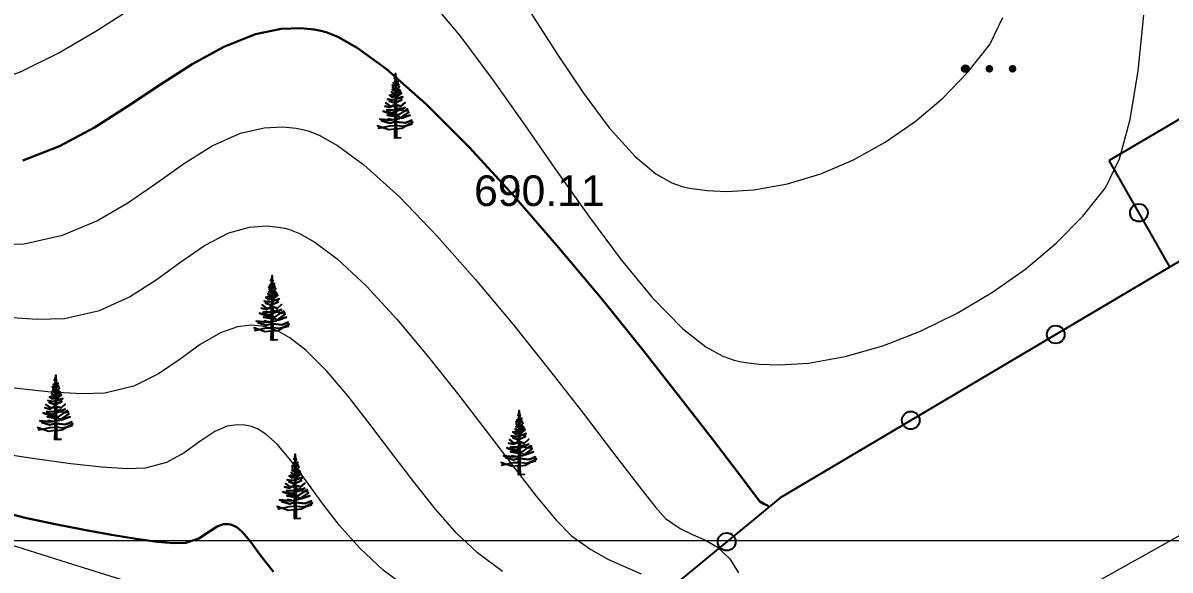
# Model space of a CAD drawing. Header units: feet. Extents: x 3381 to 1374491, y 675186 to 8751562.
# Drawn here: x 675330.81 to 675368.33, y 4375873.09 to 4375890.98 of the extents above; entities that cross this region are included whole.
import ezdxf

# ---------------------------------------------------------------- set-up
doc = ezdxf.new("R2010")
doc.units = ezdxf.units.FT
doc.header["$MEASUREMENT"] = 0
doc.header["$PDMODE"] = 34
doc.header["$PDSIZE"] = 0.01
doc.layers.get('0').update_dxf_attribs({"linetype": 'CONTINUOUS'})
for name, color, linetype in [('0_Point_Height', 2, 'CONTINUOUS'), ('0_Point_Point', 7, 'CONTINUOUS'), ('Aqaclar', 3, 'CONTINUOUS'), ('col bitkisi', 7, 'CONTINUOUS')]:
    doc.layers.add(name, color=color, linetype=linetype)
for name, color, linetype, lineweight in [('ANA HORIZONTAL', 24, 'CONTINUOUS', 30), ('das tikili', 5, 'CONTINUOUS', 0), ('HORIZANTAL', 24, 'CONTINUOUS', 13), ('km setka', 170, 'CONTINUOUS', 15)]:
    doc.layers.add(name, color=color, linetype=linetype, lineweight=lineweight)
doc.styles.get("Standard").update_dxf_attribs({"font": 'arial.ttf', "height": 2.5})

msp = doc.modelspace()

# ---------------------------------------------------------------- hatches: boundary and pattern name
at = {"layer": 'col bitkisi', "ltscale": 1.5}
h = msp.add_hatch(color=256, dxfattribs=at)
edge = h.paths.add_edge_path()
edge.add_arc((675361.641, 4375889.478), 0.125, 0, 360)
h = msp.add_hatch(color=256, dxfattribs=at)
edge = h.paths.add_edge_path()
edge.add_arc((675362.423, 4375889.478), 0.125, 0, 360)
h = msp.add_hatch(color=256, dxfattribs=at)
edge = h.paths.add_edge_path()
edge.add_arc((675363.182, 4375889.478), 0.125, 0, 360)

# ---------------------------------------------------------------- linework, layer by layer
at = {"linetype": 'Continuous'}
for p, q in [((675379.728, 4375889.746, 690.121), (675355.578, 4375875.454, 690.108)), ((675370.649, 4375889.021, 690.117), (675366.346, 4375886.474, 690.115)), ((675368.324, 4375882.997, 681.217), (675366.346, 4375886.474, 77.191)), ((675355.578, 4375875.454, 690.108), (675344.796, 4375866.576, 96.176))]:
    msp.add_line(p, q, dxfattribs=at)
for centre in [(675367.315, 4375884.77, 373.182), (675364.594, 4375880.79, 690.113), (675359.851, 4375877.983, 690.11), (675353.83, 4375874.014, 593.796)]:
    msp.add_circle(centre, 0.291, dxfattribs=at)
msp.add_open_spline([(675269.972, 4376077.97), (675271.793, 4376074.5), (675278.099, 4376062.482), (675287.996, 4376044.5), (675301.991, 4376025.236), (675312.762, 4376005.038), (675323.725, 4375987.152), (675332.853, 4375969.749), (675346.268, 4375951.228), (675362.867, 4375936.939), (675374.402, 4375922.102), (675382.333, 4375911.619), (675393.651, 4375899.701), (675401.9, 4375889.009), (675406.344, 4375883.249)], degree=3, knots=[0, 0, 0, 0, 11.75951, 40.72321, 61.46233, 83.054979, 109.290717, 124.392744, 141.962718, 177.533008, 189.558821, 198.276488, 216.955448, 238.768866, 238.768866, 238.768866, 238.768866], dxfattribs=at)
at = {"layer": '0_Point_Point'}
msp.add_point((675355.578, 4375875.454, 690.108), dxfattribs=at)
at = {"layer": 'ANA HORIZONTAL', "color": 16, "lineweight": 30}
for points, elevation in [([(675330.802, 4375886.477), (675332.007, 4375886.949), (675333.15, 4375887.56), (675334.244, 4375888.25), (675335.304, 4375888.959), (675336.343, 4375889.629), (675337.375, 4375890.199), (675338.412, 4375890.61), (675339.255, 4375890.785), (675339.899, 4375890.806), (675340.337, 4375890.761), (675340.558, 4375890.719), (675340.733, 4375890.672), (675341.112, 4375890.522), (675341.743, 4375890.167), (675342.686, 4375889.478), (675343.996, 4375888.322), (675345.407, 4375886.91), (675346.871, 4375885.321), (675348.343, 4375883.628), (675349.775, 4375881.91), (675351.121, 4375880.242), (675352.334, 4375878.701), (675353.366, 4375877.364), (675354.171, 4375876.305), (675354.702, 4375875.603), (675354.913, 4375875.333), (675355.049, 4375875.249), (675355.168, 4375875.195), (675355.216, 4375875.156)], 690), ([(675339.004, 4375873.03), (675338.593, 4375873.552), (675338.246, 4375874.027), (675337.99, 4375874.33), (675337.8, 4375874.489), (675337.669, 4375874.556), (675337.602, 4375874.576), (675337.519, 4375874.589), (675337.367, 4375874.584), (675337.162, 4375874.515), (675336.908, 4375874.351), (675336.567, 4375874.119), (675336.133, 4375873.974), (675335.75, 4375873.969), (675335.199, 4375874.015), (675334.508, 4375874.107), (675333.703, 4375874.237), (675332.811, 4375874.399), (675331.862, 4375874.586), (675330.881, 4375874.792), (675330.132, 4375874.992)], 687.5)]:
    msp.add_lwpolyline(points, dxfattribs=dict(at, elevation=elevation))
at = {"layer": 'Aqaclar', "color": 3}
for points in [[(675343.186, 4375887.221), (675342.975, 4375887.214), (675342.978, 4375887.508), (675342.77, 4375887.485), (675342.561, 4375887.56), (675342.41, 4375887.614), (675342.561, 4375887.56), (675342.436, 4375887.533), (675342.561, 4375887.56), (675342.815, 4375887.614), (675342.98, 4375887.621), (675342.978, 4375887.508), (675343.024, 4375887.513), (675343.027, 4375887.216), (675343.024, 4375887.513), (675343.2, 4375887.533), (675343.366, 4375887.627), (675343.535, 4375887.671), (675343.366, 4375887.627), (675343.56, 4375887.736), (675343.366, 4375887.627), (675343.225, 4375887.59), (675343.022, 4375887.62), (675343.024, 4375887.513), (675343.022, 4375887.62), (675343.004, 4375887.622), (675342.98, 4375887.621), (675342.981, 4375887.744), (675342.979, 4375887.744), (675342.808, 4375887.703), (675342.549, 4375887.776), (675342.808, 4375887.703), (675342.979, 4375887.744), (675342.981, 4375887.744), (675342.982, 4375887.79), (675342.972, 4375887.793), (675342.758, 4375887.841), (675342.887, 4375887.812), (675342.815, 4375887.801), (675342.486, 4375887.833), (675342.815, 4375887.801), (675342.887, 4375887.812), (675342.982, 4375887.826), (675342.982, 4375887.79), (675342.982, 4375887.826), (675343.02, 4375887.832), (675343.022, 4375887.62), (675343.021, 4375887.744), (675343.023, 4375887.744), (675343.326, 4375887.712), (675343.528, 4375887.801), (675343.326, 4375887.712), (675343.021, 4375887.744), (675343.02, 4375887.832), (675343.13, 4375887.849), (675343.427, 4375888.06), (675343.165, 4375887.874), (675343.187, 4375887.865), (675343.471, 4375887.963), (675343.187, 4375887.865), (675343.08, 4375887.906), (675343.018, 4375887.916), (675343.02, 4375887.832), (675343.018, 4375887.916), (675342.983, 4375887.921), (675342.982, 4375887.826), (675342.983, 4375887.921), (675342.72, 4375887.963), (675342.983, 4375887.921), (675342.984, 4375887.971), (675342.916, 4375887.971), (675342.593, 4375888.092), (675342.916, 4375887.971), (675342.984, 4375887.971), (675342.985, 4375888.073), (675342.897, 4375888.035), (675342.688, 4375888.084), (675342.897, 4375888.035), (675343.016, 4375888.087), (675343.018, 4375887.971), (675342.984, 4375887.971), (675343.018, 4375887.971), (675343.018, 4375887.916), (675343.018, 4375887.971), (675343.099, 4375887.971), (675343.298, 4375888.104), (675343.389, 4375888.165), (675343.298, 4375888.104), (675343.32, 4375888.1), (675343.415, 4375888.116), (675343.32, 4375888.1), (675343.162, 4375888.125), (675343.135, 4375888.137), (675343.016, 4375888.087), (675343.135, 4375888.137), (675343.314, 4375888.214), (675343.135, 4375888.137), (675343.073, 4375888.165), (675343.181, 4375888.189), (675343.073, 4375888.165), (675343.004, 4375888.197), (675343.015, 4375888.192), (675343.016, 4375888.152), (675343.073, 4375888.165), (675343.016, 4375888.152), (675343.016, 4375888.087), (675343.016, 4375888.152), (675342.986, 4375888.146), (675342.985, 4375888.073), (675342.986, 4375888.146), (675342.89, 4375888.125), (675342.713, 4375888.133), (675342.89, 4375888.125), (675342.986, 4375888.146), (675342.987, 4375888.238), (675343.042, 4375888.23), (675343.015, 4375888.234), (675343.015, 4375888.192), (675343.015, 4375888.234), (675342.987, 4375888.238), (675342.815, 4375888.262), (675342.682, 4375888.367), (675342.815, 4375888.262), (675342.879, 4375888.253), (675342.815, 4375888.214), (675342.644, 4375888.254), (675342.815, 4375888.214), (675342.879, 4375888.253), (675342.988, 4375888.321), (675342.987, 4375888.238), (675343.015, 4375888.234), (675343.014, 4375888.297), (675343.175, 4375888.254), (675343.314, 4375888.376), (675343.175, 4375888.254), (675343.014, 4375888.297), (675343.013, 4375888.378), (675343.2, 4375888.465), (675342.972, 4375888.359), (675342.789, 4375888.424), (675342.972, 4375888.359), (675342.989, 4375888.367), (675342.988, 4375888.321), (675342.99, 4375888.479), (675342.972, 4375888.473), (675342.884, 4375888.465), (675342.739, 4375888.489), (675342.884, 4375888.465), (675342.972, 4375888.473), (675342.99, 4375888.479), (675343.011, 4375888.486), (675343.013, 4375888.378), (675343.011, 4375888.486), (675343.231, 4375888.562), (675343.125, 4375888.525), (675343.2, 4375888.521), (675343.048, 4375888.529), (675342.935, 4375888.586), (675342.991, 4375888.558), (675342.99, 4375888.479), (675343.011, 4375888.486), (675343.01, 4375888.58), (675342.884, 4375888.546), (675342.796, 4375888.619), (675342.884, 4375888.546), (675342.992, 4375888.575), (675342.991, 4375888.558), (675342.992, 4375888.575), (675343.092, 4375888.602), (675343.194, 4375888.683), (675343.092, 4375888.602), (675343.01, 4375888.58), (675343.01, 4375888.621), (675343.042, 4375888.619), (675343.168, 4375888.732), (675343.042, 4375888.619), (675343.01, 4375888.621), (675342.992, 4375888.623), (675342.992, 4375888.575), (675342.992, 4375888.623), (675342.852, 4375888.635), (675342.992, 4375888.623), (675342.992, 4375888.638), (675342.865, 4375888.724), (675342.992, 4375888.638), (675342.994, 4375888.75), (675342.998, 4375888.748), (675342.884, 4375888.797), (675342.998, 4375888.748), (675343.105, 4375888.813), (675343.008, 4375888.754), (675343.01, 4375888.621), (675343.009, 4375888.688), (675343.149, 4375888.78), (675343.009, 4375888.688), (675343.007, 4375888.824), (675343.067, 4375888.837), (675343.124, 4375888.902), (675343.067, 4375888.837), (675343.007, 4375888.824), (675342.995, 4375888.822), (675342.994, 4375888.75), (675342.995, 4375888.822), (675342.954, 4375888.813), (675342.903, 4375888.878), (675342.954, 4375888.813), (675342.995, 4375888.822), (675342.996, 4375888.915), (675342.884, 4375888.942), (675343.017, 4375888.91), (675343.105, 4375888.959), (675343.017, 4375888.91), (675343.006, 4375888.913), (675343.007, 4375888.824), (675343.006, 4375888.913), (675343.005, 4375888.957), (675343.086, 4375888.999), (675343.005, 4375888.957), (675343.005, 4375889.03), (675343.036, 4375889.023), (675343.005, 4375889.03), (675342.954, 4375889.04), (675342.997, 4375889.031), (675342.996, 4375888.915), (675342.996, 4375888.959), (675342.954, 4375888.967), (675342.996, 4375888.959), (675342.997, 4375888.989), (675342.922, 4375889.015), (675342.997, 4375888.989), (675342.997, 4375889.031), (675342.998, 4375889.07), (675342.972, 4375889.08), (675343.004, 4375889.068), (675343.036, 4375889.056), (675343.061, 4375889.023), (675343.048, 4375889.04), (675343.08, 4375889.064), (675343.036, 4375889.032), (675343.048, 4375889.04), (675343.036, 4375889.056), (675343.004, 4375889.068), (675343.005, 4375889.03), (675343.004, 4375889.068), (675343.003, 4375889.13), (675343.042, 4375889.161), (675343.008, 4375889.134), (675343.029, 4375889.121), (675343.008, 4375889.134), (675342.999, 4375889.14), (675342.954, 4375889.169), (675342.999, 4375889.14), (675342.999, 4375889.2), (675342.972, 4375889.234), (675342.999, 4375889.2), (675343.001, 4375889.323), (675343.003, 4375889.137), (675343.003, 4375889.13), (675343.003, 4375889.137), (675342.999, 4375889.14), (675342.998, 4375889.126), (675343.003, 4375889.13), (675342.991, 4375889.121), (675342.998, 4375889.126), (675342.998, 4375889.07)], [(675339.143, 4375880.613), (675338.931, 4375880.606), (675338.935, 4375880.9), (675338.727, 4375880.877), (675338.517, 4375880.952), (675338.367, 4375881.006), (675338.517, 4375880.952), (675338.392, 4375880.925), (675338.517, 4375880.952), (675338.771, 4375881.006), (675338.936, 4375881.013), (675338.935, 4375880.9), (675338.98, 4375880.905), (675338.984, 4375880.608), (675338.98, 4375880.905), (675339.156, 4375880.925), (675339.323, 4375881.019), (675339.491, 4375881.063), (675339.323, 4375881.019), (675339.517, 4375881.128), (675339.323, 4375881.019), (675339.182, 4375880.982), (675338.979, 4375881.012), (675338.98, 4375880.905), (675338.979, 4375881.012), (675338.961, 4375881.014), (675338.936, 4375881.013), (675338.938, 4375881.136), (675338.935, 4375881.136), (675338.765, 4375881.095), (675338.506, 4375881.168), (675338.765, 4375881.095), (675338.935, 4375881.136), (675338.938, 4375881.136), (675338.938, 4375881.182), (675338.929, 4375881.184), (675338.714, 4375881.233), (675338.844, 4375881.204), (675338.771, 4375881.192), (675338.443, 4375881.225), (675338.771, 4375881.192), (675338.844, 4375881.204), (675338.939, 4375881.218), (675338.938, 4375881.182), (675338.939, 4375881.218), (675338.976, 4375881.224), (675338.979, 4375881.012), (675338.977, 4375881.136), (675338.98, 4375881.136), (675339.283, 4375881.103), (675339.485, 4375881.192), (675339.283, 4375881.103), (675338.977, 4375881.136), (675338.976, 4375881.224), (675339.087, 4375881.241), (675339.384, 4375881.452), (675339.122, 4375881.266), (675339.144, 4375881.257), (675339.428, 4375881.354), (675339.144, 4375881.257), (675339.036, 4375881.298), (675338.975, 4375881.307), (675338.976, 4375881.224), (675338.975, 4375881.307), (675338.94, 4375881.313), (675338.939, 4375881.218), (675338.94, 4375881.313), (675338.676, 4375881.354), (675338.94, 4375881.313), (675338.941, 4375881.362), (675338.872, 4375881.362), (675338.55, 4375881.484), (675338.872, 4375881.362), (675338.941, 4375881.362), (675338.942, 4375881.465), (675338.853, 4375881.427), (675338.645, 4375881.476), (675338.853, 4375881.427), (675338.973, 4375881.478), (675338.974, 4375881.362), (675338.941, 4375881.362), (675338.974, 4375881.362), (675338.975, 4375881.307), (675338.974, 4375881.362), (675339.055, 4375881.362), (675339.254, 4375881.495), (675339.346, 4375881.557), (675339.254, 4375881.495), (675339.276, 4375881.492), (675339.371, 4375881.508), (675339.276, 4375881.492), (675339.119, 4375881.516), (675339.091, 4375881.529), (675338.973, 4375881.478), (675339.091, 4375881.529), (675339.27, 4375881.605), (675339.091, 4375881.529), (675339.03, 4375881.557), (675339.138, 4375881.581), (675339.03, 4375881.557), (675338.961, 4375881.589), (675338.972, 4375881.584), (675338.972, 4375881.544), (675339.03, 4375881.557), (675338.972, 4375881.544), (675338.973, 4375881.478), (675338.972, 4375881.544), (675338.943, 4375881.538), (675338.942, 4375881.465), (675338.943, 4375881.538), (675338.847, 4375881.516), (675338.67, 4375881.524), (675338.847, 4375881.516), (675338.943, 4375881.538), (675338.944, 4375881.629), (675338.999, 4375881.622), (675338.971, 4375881.626), (675338.972, 4375881.584), (675338.971, 4375881.626), (675338.944, 4375881.629), (675338.771, 4375881.654), (675338.638, 4375881.759), (675338.771, 4375881.654), (675338.835, 4375881.645), (675338.771, 4375881.605), (675338.601, 4375881.646), (675338.771, 4375881.605), (675338.835, 4375881.645), (675338.945, 4375881.713), (675338.944, 4375881.629), (675338.971, 4375881.626), (675338.97, 4375881.689), (675339.131, 4375881.646), (675339.27, 4375881.767), (675339.131, 4375881.646), (675338.97, 4375881.689), (675338.969, 4375881.77), (675339.156, 4375881.856), (675338.929, 4375881.751), (675338.746, 4375881.816), (675338.929, 4375881.751), (675338.946, 4375881.759), (675338.945, 4375881.713), (675338.947, 4375881.871), (675338.929, 4375881.865), (675338.841, 4375881.856), (675338.695, 4375881.881), (675338.841, 4375881.856), (675338.929, 4375881.865), (675338.947, 4375881.871), (675338.968, 4375881.878), (675338.969, 4375881.77), (675338.968, 4375881.878), (675339.188, 4375881.954), (675339.082, 4375881.917), (675339.156, 4375881.913), (675339.005, 4375881.921), (675338.891, 4375881.978), (675338.948, 4375881.95), (675338.947, 4375881.871), (675338.968, 4375881.878), (675338.967, 4375881.972), (675338.841, 4375881.937), (675338.752, 4375882.01), (675338.841, 4375881.937), (675338.948, 4375881.967), (675338.948, 4375881.95), (675338.948, 4375881.967), (675339.049, 4375881.994), (675339.15, 4375882.075), (675339.049, 4375881.994), (675338.967, 4375881.972), (675338.966, 4375882.013), (675338.999, 4375882.01), (675339.125, 4375882.124), (675338.999, 4375882.01), (675338.966, 4375882.013), (675338.949, 4375882.015), (675338.948, 4375881.967), (675338.949, 4375882.015), (675338.809, 4375882.027), (675338.949, 4375882.015), (675338.949, 4375882.03), (675338.822, 4375882.116), (675338.949, 4375882.03), (675338.95, 4375882.142), (675338.954, 4375882.14), (675338.841, 4375882.188), (675338.954, 4375882.14), (675339.062, 4375882.205), (675338.965, 4375882.146), (675338.966, 4375882.013), (675338.965, 4375882.08), (675339.106, 4375882.172), (675338.965, 4375882.08), (675338.964, 4375882.216), (675339.024, 4375882.229), (675339.081, 4375882.294), (675339.024, 4375882.229), (675338.964, 4375882.216), (675338.951, 4375882.213), (675338.95, 4375882.142), (675338.951, 4375882.213), (675338.91, 4375882.205), (675338.86, 4375882.269), (675338.91, 4375882.205), (675338.951, 4375882.213), (675338.952, 4375882.307), (675338.841, 4375882.334), (675338.973, 4375882.302), (675339.062, 4375882.35), (675338.973, 4375882.302), (675338.963, 4375882.304), (675338.964, 4375882.216), (675338.963, 4375882.304), (675338.962, 4375882.349), (675339.043, 4375882.391), (675338.962, 4375882.349), (675338.961, 4375882.421), (675338.992, 4375882.415), (675338.961, 4375882.421), (675338.91, 4375882.431), (675338.954, 4375882.423), (675338.952, 4375882.307), (675338.953, 4375882.351), (675338.91, 4375882.359), (675338.953, 4375882.351), (675338.953, 4375882.381), (675338.879, 4375882.407), (675338.953, 4375882.381), (675338.954, 4375882.423), (675338.954, 4375882.462), (675338.929, 4375882.472), (675338.961, 4375882.46), (675338.992, 4375882.448), (675339.017, 4375882.415), (675339.004, 4375882.432), (675339.036, 4375882.456), (675338.992, 4375882.423), (675339.004, 4375882.432), (675338.992, 4375882.448), (675338.961, 4375882.46), (675338.961, 4375882.421), (675338.961, 4375882.46), (675338.96, 4375882.522), (675338.999, 4375882.553), (675338.965, 4375882.526), (675338.986, 4375882.512), (675338.965, 4375882.526), (675338.955, 4375882.532), (675338.91, 4375882.561), (675338.955, 4375882.532), (675338.956, 4375882.592), (675338.929, 4375882.626), (675338.956, 4375882.592), (675338.957, 4375882.715), (675338.96, 4375882.529), (675338.96, 4375882.522), (675338.96, 4375882.529), (675338.955, 4375882.532), (675338.955, 4375882.518), (675338.96, 4375882.522), (675338.948, 4375882.512), (675338.955, 4375882.518), (675338.954, 4375882.462)], [(675332.066, 4375877.359), (675331.854, 4375877.352), (675331.858, 4375877.646), (675331.65, 4375877.623), (675331.441, 4375877.698), (675331.29, 4375877.752), (675331.441, 4375877.698), (675331.315, 4375877.671), (675331.441, 4375877.698), (675331.694, 4375877.752), (675331.86, 4375877.759), (675331.858, 4375877.646), (675331.903, 4375877.651), (675331.907, 4375877.354), (675331.903, 4375877.651), (675332.08, 4375877.671), (675332.246, 4375877.765), (675332.415, 4375877.809), (675332.246, 4375877.765), (675332.44, 4375877.874), (675332.246, 4375877.765), (675332.105, 4375877.728), (675331.902, 4375877.758), (675331.903, 4375877.651), (675331.902, 4375877.758), (675331.884, 4375877.76), (675331.86, 4375877.759), (675331.861, 4375877.882), (675331.859, 4375877.882), (675331.688, 4375877.841), (675331.429, 4375877.914), (675331.688, 4375877.841), (675331.859, 4375877.882), (675331.861, 4375877.882), (675331.862, 4375877.928), (675331.852, 4375877.93), (675331.638, 4375877.979), (675331.767, 4375877.95), (675331.694, 4375877.939), (675331.366, 4375877.971), (675331.694, 4375877.939), (675331.767, 4375877.95), (675331.862, 4375877.964), (675331.862, 4375877.928), (675331.862, 4375877.964), (675331.899, 4375877.97), (675331.902, 4375877.758), (675331.901, 4375877.882), (675331.903, 4375877.882), (675332.206, 4375877.849), (675332.408, 4375877.939), (675332.206, 4375877.849), (675331.901, 4375877.882), (675331.899, 4375877.97), (675332.01, 4375877.987), (675332.307, 4375878.198), (675332.045, 4375878.012), (675332.067, 4375878.003), (675332.351, 4375878.101), (675332.067, 4375878.003), (675331.96, 4375878.044), (675331.898, 4375878.053), (675331.899, 4375877.97), (675331.898, 4375878.053), (675331.863, 4375878.059), (675331.862, 4375877.964), (675331.863, 4375878.059), (675331.6, 4375878.101), (675331.863, 4375878.059), (675331.864, 4375878.109), (675331.796, 4375878.109), (675331.473, 4375878.23), (675331.796, 4375878.109), (675331.864, 4375878.109), (675331.865, 4375878.211), (675331.777, 4375878.173), (675331.568, 4375878.222), (675331.777, 4375878.173), (675331.896, 4375878.225), (675331.898, 4375878.109), (675331.864, 4375878.109), (675331.898, 4375878.109), (675331.898, 4375878.053), (675331.898, 4375878.109), (675331.979, 4375878.109), (675332.178, 4375878.242), (675332.269, 4375878.303), (675332.178, 4375878.242), (675332.2, 4375878.238), (675332.295, 4375878.254), (675332.2, 4375878.238), (675332.042, 4375878.262), (675332.015, 4375878.275), (675331.896, 4375878.225), (675332.015, 4375878.275), (675332.193, 4375878.352), (675332.015, 4375878.275), (675331.953, 4375878.303), (675332.061, 4375878.327), (675331.953, 4375878.303), (675331.884, 4375878.335), (675331.895, 4375878.33), (675331.895, 4375878.29), (675331.953, 4375878.303), (675331.895, 4375878.29), (675331.896, 4375878.225), (675331.895, 4375878.29), (675331.866, 4375878.284), (675331.865, 4375878.211), (675331.866, 4375878.284), (675331.77, 4375878.262), (675331.593, 4375878.271), (675331.77, 4375878.262), (675331.866, 4375878.284), (675331.867, 4375878.376), (675331.922, 4375878.368), (675331.895, 4375878.372), (675331.895, 4375878.33), (675331.895, 4375878.372), (675331.867, 4375878.376), (675331.694, 4375878.4), (675331.562, 4375878.505), (675331.694, 4375878.4), (675331.758, 4375878.391), (675331.694, 4375878.352), (675331.524, 4375878.392), (675331.694, 4375878.352), (675331.758, 4375878.391), (675331.868, 4375878.459), (675331.867, 4375878.376), (675331.894, 4375878.372), (675331.894, 4375878.435), (675332.055, 4375878.392), (675332.193, 4375878.514), (675332.055, 4375878.392), (675331.894, 4375878.435), (675331.893, 4375878.516), (675332.08, 4375878.603), (675331.852, 4375878.497), (675331.669, 4375878.562), (675331.852, 4375878.497), (675331.869, 4375878.505), (675331.868, 4375878.459), (675331.87, 4375878.617), (675331.852, 4375878.611), (675331.764, 4375878.603), (675331.619, 4375878.627), (675331.764, 4375878.603), (675331.852, 4375878.611), (675331.87, 4375878.617), (675331.891, 4375878.624), (675331.893, 4375878.516), (675331.891, 4375878.624), (675332.111, 4375878.7), (675332.005, 4375878.663), (675332.08, 4375878.659), (675331.928, 4375878.667), (675331.814, 4375878.724), (675331.871, 4375878.696), (675331.87, 4375878.617), (675331.891, 4375878.624), (675331.89, 4375878.718), (675331.764, 4375878.684), (675331.676, 4375878.756), (675331.764, 4375878.684), (675331.871, 4375878.713), (675331.871, 4375878.696), (675331.871, 4375878.713), (675331.972, 4375878.74), (675332.073, 4375878.821), (675331.972, 4375878.74), (675331.89, 4375878.718), (675331.89, 4375878.759), (675331.922, 4375878.756), (675332.048, 4375878.87), (675331.922, 4375878.756), (675331.89, 4375878.759), (675331.872, 4375878.761), (675331.871, 4375878.713), (675331.872, 4375878.761), (675331.732, 4375878.773), (675331.872, 4375878.761), (675331.872, 4375878.776), (675331.745, 4375878.862), (675331.872, 4375878.776), (675331.874, 4375878.888), (675331.878, 4375878.886), (675331.764, 4375878.935), (675331.878, 4375878.886), (675331.985, 4375878.951), (675331.888, 4375878.892), (675331.89, 4375878.759), (675331.889, 4375878.826), (675332.029, 4375878.918), (675331.889, 4375878.826), (675331.887, 4375878.962), (675331.947, 4375878.975), (675332.004, 4375879.04), (675331.947, 4375878.975), (675331.887, 4375878.962), (675331.875, 4375878.96), (675331.874, 4375878.888), (675331.875, 4375878.96), (675331.833, 4375878.951), (675331.783, 4375879.016), (675331.833, 4375878.951), (675331.875, 4375878.96), (675331.876, 4375879.053), (675331.764, 4375879.08), (675331.897, 4375879.048), (675331.985, 4375879.097), (675331.897, 4375879.048), (675331.886, 4375879.051), (675331.887, 4375878.962), (675331.886, 4375879.051), (675331.885, 4375879.095), (675331.966, 4375879.137), (675331.885, 4375879.095), (675331.884, 4375879.167), (675331.916, 4375879.161), (675331.884, 4375879.167), (675331.833, 4375879.178), (675331.877, 4375879.169), (675331.876, 4375879.053), (675331.876, 4375879.097), (675331.833, 4375879.105), (675331.876, 4375879.097), (675331.877, 4375879.127), (675331.802, 4375879.153), (675331.877, 4375879.127), (675331.877, 4375879.169), (675331.878, 4375879.208), (675331.852, 4375879.218), (675331.884, 4375879.206), (675331.916, 4375879.194), (675331.941, 4375879.161), (675331.928, 4375879.178), (675331.96, 4375879.202), (675331.916, 4375879.169), (675331.928, 4375879.178), (675331.916, 4375879.194), (675331.884, 4375879.206), (675331.884, 4375879.167), (675331.884, 4375879.206), (675331.883, 4375879.268), (675331.922, 4375879.299), (675331.888, 4375879.272), (675331.909, 4375879.259), (675331.888, 4375879.272), (675331.879, 4375879.278), (675331.833, 4375879.307), (675331.879, 4375879.278), (675331.879, 4375879.338), (675331.852, 4375879.372), (675331.879, 4375879.338), (675331.881, 4375879.461), (675331.883, 4375879.275), (675331.883, 4375879.268), (675331.883, 4375879.275), (675331.879, 4375879.278), (675331.878, 4375879.264), (675331.883, 4375879.268), (675331.871, 4375879.259), (675331.878, 4375879.264), (675331.878, 4375879.208)], [(675347.23, 4375876.208), (675347.018, 4375876.2), (675347.022, 4375876.495), (675346.814, 4375876.471), (675346.604, 4375876.547), (675346.454, 4375876.601), (675346.604, 4375876.547), (675346.479, 4375876.52), (675346.604, 4375876.547), (675346.858, 4375876.601), (675347.023, 4375876.608), (675347.022, 4375876.495), (675347.067, 4375876.5), (675347.071, 4375876.202), (675347.067, 4375876.5), (675347.243, 4375876.52), (675347.41, 4375876.613), (675347.578, 4375876.657), (675347.41, 4375876.613), (675347.603, 4375876.722), (675347.41, 4375876.613), (675347.269, 4375876.576), (675347.066, 4375876.606), (675347.067, 4375876.5), (675347.066, 4375876.606), (675347.047, 4375876.609), (675347.023, 4375876.608), (675347.025, 4375876.73), (675347.022, 4375876.73), (675346.852, 4375876.69), (675346.593, 4375876.763), (675346.852, 4375876.69), (675347.022, 4375876.73), (675347.025, 4375876.73), (675347.025, 4375876.777), (675347.016, 4375876.779), (675346.801, 4375876.827), (675346.931, 4375876.798), (675346.858, 4375876.787), (675346.53, 4375876.819), (675346.858, 4375876.787), (675346.931, 4375876.798), (675347.026, 4375876.813), (675347.025, 4375876.777), (675347.026, 4375876.813), (675347.063, 4375876.819), (675347.066, 4375876.606), (675347.064, 4375876.731), (675347.066, 4375876.73), (675347.37, 4375876.698), (675347.572, 4375876.787), (675347.37, 4375876.698), (675347.064, 4375876.731), (675347.063, 4375876.819), (675347.174, 4375876.836), (675347.471, 4375877.046), (675347.208, 4375876.86), (675347.231, 4375876.852), (675347.515, 4375876.949), (675347.231, 4375876.852), (675347.123, 4375876.892), (675347.062, 4375876.902), (675347.063, 4375876.819), (675347.062, 4375876.902), (675347.027, 4375876.907), (675347.026, 4375876.813), (675347.027, 4375876.907), (675346.763, 4375876.949), (675347.027, 4375876.907), (675347.027, 4375876.957), (675346.959, 4375876.957), (675346.637, 4375877.079), (675346.959, 4375876.957), (675347.027, 4375876.957), (675347.029, 4375877.06), (675346.94, 4375877.022), (675346.732, 4375877.07), (675346.94, 4375877.022), (675347.06, 4375877.073), (675347.061, 4375876.957), (675347.027, 4375876.957), (675347.061, 4375876.957), (675347.062, 4375876.902), (675347.061, 4375876.957), (675347.142, 4375876.957), (675347.341, 4375877.09), (675347.433, 4375877.151), (675347.341, 4375877.09), (675347.363, 4375877.087), (675347.458, 4375877.103), (675347.363, 4375877.087), (675347.205, 4375877.111), (675347.178, 4375877.124), (675347.06, 4375877.073), (675347.178, 4375877.124), (675347.357, 4375877.2), (675347.178, 4375877.124), (675347.117, 4375877.152), (675347.224, 4375877.176), (675347.117, 4375877.152), (675347.047, 4375877.184), (675347.058, 4375877.179), (675347.059, 4375877.139), (675347.117, 4375877.152), (675347.059, 4375877.139), (675347.06, 4375877.073), (675347.059, 4375877.139), (675347.03, 4375877.132), (675347.029, 4375877.06), (675347.03, 4375877.132), (675346.934, 4375877.111), (675346.757, 4375877.119), (675346.934, 4375877.111), (675347.03, 4375877.132), (675347.031, 4375877.224), (675347.085, 4375877.216), (675347.058, 4375877.22), (675347.058, 4375877.179), (675347.058, 4375877.22), (675347.031, 4375877.224), (675346.858, 4375877.249), (675346.725, 4375877.354), (675346.858, 4375877.249), (675346.922, 4375877.239), (675346.858, 4375877.2), (675346.687, 4375877.24), (675346.858, 4375877.2), (675346.922, 4375877.239), (675347.032, 4375877.308), (675347.031, 4375877.224), (675347.058, 4375877.22), (675347.057, 4375877.284), (675347.218, 4375877.24), (675347.357, 4375877.362), (675347.218, 4375877.24), (675347.057, 4375877.284), (675347.056, 4375877.364), (675347.243, 4375877.451), (675347.016, 4375877.346), (675346.833, 4375877.411), (675347.016, 4375877.346), (675347.032, 4375877.353), (675347.032, 4375877.308), (675347.034, 4375877.465), (675347.016, 4375877.459), (675346.927, 4375877.451), (675346.782, 4375877.475), (675346.927, 4375877.451), (675347.016, 4375877.459), (675347.034, 4375877.465), (675347.055, 4375877.472), (675347.056, 4375877.364), (675347.055, 4375877.472), (675347.275, 4375877.548), (675347.169, 4375877.512), (675347.243, 4375877.508), (675347.092, 4375877.516), (675346.978, 4375877.573), (675347.035, 4375877.544), (675347.034, 4375877.465), (675347.055, 4375877.472), (675347.054, 4375877.566), (675346.927, 4375877.532), (675346.839, 4375877.605), (675346.927, 4375877.532), (675347.035, 4375877.561), (675347.035, 4375877.544), (675347.035, 4375877.561), (675347.136, 4375877.589), (675347.237, 4375877.67), (675347.136, 4375877.589), (675347.054, 4375877.566), (675347.053, 4375877.608), (675347.085, 4375877.605), (675347.212, 4375877.718), (675347.085, 4375877.605), (675347.053, 4375877.608), (675347.036, 4375877.609), (675347.035, 4375877.561), (675347.036, 4375877.609), (675346.896, 4375877.621), (675347.036, 4375877.609), (675347.036, 4375877.625), (675346.909, 4375877.71), (675347.036, 4375877.625), (675347.037, 4375877.736), (675347.041, 4375877.734), (675346.927, 4375877.783), (675347.041, 4375877.734), (675347.149, 4375877.799), (675347.051, 4375877.741), (675347.053, 4375877.608), (675347.052, 4375877.674), (675347.193, 4375877.767), (675347.052, 4375877.674), (675347.051, 4375877.811), (675347.111, 4375877.824), (675347.167, 4375877.888), (675347.111, 4375877.824), (675347.051, 4375877.811), (675347.038, 4375877.808), (675347.037, 4375877.736), (675347.038, 4375877.808), (675346.997, 4375877.799), (675346.946, 4375877.864), (675346.997, 4375877.799), (675347.038, 4375877.808), (675347.039, 4375877.902), (675346.927, 4375877.929), (675347.06, 4375877.896), (675347.149, 4375877.945), (675347.06, 4375877.896), (675347.049, 4375877.899), (675347.051, 4375877.811), (675347.049, 4375877.899), (675347.049, 4375877.943), (675347.13, 4375877.985), (675347.049, 4375877.943), (675347.048, 4375878.016), (675347.079, 4375878.01), (675347.048, 4375878.016), (675346.997, 4375878.026), (675347.041, 4375878.017), (675347.039, 4375877.902), (675347.04, 4375877.945), (675346.997, 4375877.953), (675347.04, 4375877.945), (675347.04, 4375877.975), (675346.965, 4375878.002), (675347.04, 4375877.975), (675347.041, 4375878.017), (675347.041, 4375878.057), (675347.016, 4375878.066), (675347.047, 4375878.054), (675347.079, 4375878.042), (675347.104, 4375878.01), (675347.091, 4375878.027), (675347.123, 4375878.05), (675347.079, 4375878.018), (675347.091, 4375878.027), (675347.079, 4375878.042), (675347.047, 4375878.054), (675347.048, 4375878.016), (675347.048, 4375878.054), (675347.047, 4375878.116), (675347.085, 4375878.147), (675347.052, 4375878.12), (675347.073, 4375878.107), (675347.052, 4375878.12), (675347.042, 4375878.127), (675346.997, 4375878.156), (675347.042, 4375878.127), (675347.043, 4375878.186), (675347.016, 4375878.22), (675347.043, 4375878.186), (675347.044, 4375878.309), (675347.047, 4375878.124), (675347.047, 4375878.116), (675347.047, 4375878.124), (675347.042, 4375878.127), (675347.042, 4375878.113), (675347.047, 4375878.116), (675347.035, 4375878.107), (675347.042, 4375878.113), (675347.041, 4375878.057)], [(675339.904, 4375874.774), (675339.692, 4375874.767), (675339.695, 4375875.061), (675339.488, 4375875.038), (675339.278, 4375875.113), (675339.128, 4375875.167), (675339.278, 4375875.113), (675339.153, 4375875.086), (675339.278, 4375875.113), (675339.532, 4375875.167), (675339.697, 4375875.174), (675339.695, 4375875.061), (675339.741, 4375875.066), (675339.744, 4375874.769), (675339.741, 4375875.066), (675339.917, 4375875.086), (675340.084, 4375875.18), (675340.252, 4375875.224), (675340.084, 4375875.18), (675340.277, 4375875.289), (675340.084, 4375875.18), (675339.942, 4375875.143), (675339.739, 4375875.173), (675339.741, 4375875.066), (675339.739, 4375875.173), (675339.721, 4375875.175), (675339.697, 4375875.174), (675339.698, 4375875.297), (675339.696, 4375875.297), (675339.525, 4375875.256), (675339.267, 4375875.329), (675339.525, 4375875.256), (675339.696, 4375875.297), (675339.698, 4375875.297), (675339.699, 4375875.343), (675339.69, 4375875.345), (675339.475, 4375875.394), (675339.605, 4375875.365), (675339.532, 4375875.353), (675339.203, 4375875.386), (675339.532, 4375875.353), (675339.605, 4375875.365), (675339.699, 4375875.379), (675339.699, 4375875.343), (675339.699, 4375875.379), (675339.737, 4375875.385), (675339.739, 4375875.173), (675339.738, 4375875.297), (675339.74, 4375875.297), (675340.043, 4375875.264), (675340.246, 4375875.353), (675340.043, 4375875.264), (675339.738, 4375875.297), (675339.737, 4375875.385), (675339.848, 4375875.402), (675340.145, 4375875.612), (675339.882, 4375875.427), (675339.904, 4375875.418), (675340.189, 4375875.515), (675339.904, 4375875.418), (675339.797, 4375875.459), (675339.736, 4375875.468), (675339.737, 4375875.385), (675339.736, 4375875.468), (675339.701, 4375875.474), (675339.699, 4375875.379), (675339.701, 4375875.474), (675339.437, 4375875.515), (675339.701, 4375875.474), (675339.701, 4375875.523), (675339.633, 4375875.523), (675339.311, 4375875.645), (675339.633, 4375875.523), (675339.701, 4375875.523), (675339.703, 4375875.626), (675339.614, 4375875.588), (675339.405, 4375875.637), (675339.614, 4375875.588), (675339.734, 4375875.639), (675339.735, 4375875.523), (675339.701, 4375875.523), (675339.735, 4375875.523), (675339.736, 4375875.468), (675339.735, 4375875.523), (675339.816, 4375875.523), (675340.015, 4375875.656), (675340.107, 4375875.718), (675340.015, 4375875.656), (675340.037, 4375875.653), (675340.132, 4375875.669), (675340.037, 4375875.653), (675339.879, 4375875.677), (675339.852, 4375875.69), (675339.734, 4375875.639), (675339.852, 4375875.69), (675340.031, 4375875.766), (675339.852, 4375875.69), (675339.791, 4375875.718), (675339.898, 4375875.742), (675339.791, 4375875.718), (675339.721, 4375875.75), (675339.732, 4375875.745), (675339.733, 4375875.705), (675339.791, 4375875.718), (675339.733, 4375875.705), (675339.734, 4375875.639), (675339.733, 4375875.705), (675339.703, 4375875.699), (675339.703, 4375875.626), (675339.703, 4375875.699), (675339.608, 4375875.677), (675339.431, 4375875.685), (675339.608, 4375875.677), (675339.703, 4375875.699), (675339.705, 4375875.79), (675339.759, 4375875.783), (675339.732, 4375875.786), (675339.732, 4375875.745), (675339.732, 4375875.786), (675339.705, 4375875.79), (675339.532, 4375875.815), (675339.399, 4375875.92), (675339.532, 4375875.815), (675339.596, 4375875.806), (675339.532, 4375875.766), (675339.361, 4375875.807), (675339.532, 4375875.766), (675339.596, 4375875.806), (675339.706, 4375875.874), (675339.705, 4375875.79), (675339.732, 4375875.786), (675339.731, 4375875.85), (675339.892, 4375875.807), (675340.031, 4375875.928), (675339.892, 4375875.807), (675339.731, 4375875.85), (675339.73, 4375875.931), (675339.917, 4375876.017), (675339.69, 4375875.912), (675339.507, 4375875.977), (675339.69, 4375875.912), (675339.706, 4375875.92), (675339.706, 4375875.874), (675339.708, 4375876.032), (675339.69, 4375876.025), (675339.601, 4375876.017), (675339.456, 4375876.042), (675339.601, 4375876.017), (675339.69, 4375876.025), (675339.708, 4375876.032), (675339.729, 4375876.039), (675339.73, 4375875.931), (675339.729, 4375876.039), (675339.949, 4375876.115), (675339.843, 4375876.078), (675339.917, 4375876.074), (675339.766, 4375876.082), (675339.652, 4375876.139), (675339.709, 4375876.111), (675339.708, 4375876.032), (675339.729, 4375876.039), (675339.727, 4375876.133), (675339.601, 4375876.098), (675339.513, 4375876.171), (675339.601, 4375876.098), (675339.709, 4375876.128), (675339.709, 4375876.111), (675339.709, 4375876.128), (675339.81, 4375876.155), (675339.911, 4375876.236), (675339.81, 4375876.155), (675339.727, 4375876.133), (675339.727, 4375876.174), (675339.759, 4375876.171), (675339.886, 4375876.285), (675339.759, 4375876.171), (675339.727, 4375876.174), (675339.709, 4375876.176), (675339.709, 4375876.128), (675339.709, 4375876.176), (675339.57, 4375876.187), (675339.709, 4375876.176), (675339.71, 4375876.191), (675339.582, 4375876.277), (675339.71, 4375876.191), (675339.711, 4375876.303), (675339.715, 4375876.301), (675339.601, 4375876.349), (675339.715, 4375876.301), (675339.822, 4375876.366), (675339.725, 4375876.307), (675339.727, 4375876.174), (675339.726, 4375876.241), (675339.867, 4375876.333), (675339.726, 4375876.241), (675339.724, 4375876.377), (675339.784, 4375876.39), (675339.841, 4375876.455), (675339.784, 4375876.39), (675339.724, 4375876.377), (675339.712, 4375876.374), (675339.711, 4375876.303), (675339.712, 4375876.374), (675339.671, 4375876.366), (675339.62, 4375876.43), (675339.671, 4375876.366), (675339.712, 4375876.374), (675339.713, 4375876.468), (675339.601, 4375876.495), (675339.734, 4375876.463), (675339.822, 4375876.511), (675339.734, 4375876.463), (675339.723, 4375876.465), (675339.724, 4375876.377), (675339.723, 4375876.465), (675339.723, 4375876.51), (675339.803, 4375876.552), (675339.723, 4375876.51), (675339.722, 4375876.582), (675339.753, 4375876.576), (675339.722, 4375876.582), (675339.671, 4375876.592), (675339.714, 4375876.584), (675339.713, 4375876.468), (675339.714, 4375876.512), (675339.671, 4375876.519), (675339.714, 4375876.512), (675339.714, 4375876.542), (675339.639, 4375876.568), (675339.714, 4375876.542), (675339.714, 4375876.584), (675339.715, 4375876.623), (675339.69, 4375876.633), (675339.721, 4375876.621), (675339.753, 4375876.609), (675339.778, 4375876.576), (675339.765, 4375876.593), (675339.797, 4375876.617), (675339.753, 4375876.584), (675339.765, 4375876.593), (675339.753, 4375876.609), (675339.721, 4375876.621), (675339.722, 4375876.582), (675339.721, 4375876.621), (675339.721, 4375876.683), (675339.759, 4375876.714), (675339.726, 4375876.687), (675339.747, 4375876.673), (675339.726, 4375876.687), (675339.716, 4375876.693), (675339.671, 4375876.722), (675339.716, 4375876.693), (675339.717, 4375876.753), (675339.69, 4375876.787), (675339.717, 4375876.753), (675339.718, 4375876.875), (675339.72, 4375876.69), (675339.721, 4375876.683), (675339.72, 4375876.69), (675339.716, 4375876.693), (675339.716, 4375876.679), (675339.721, 4375876.683), (675339.709, 4375876.673), (675339.716, 4375876.679), (675339.715, 4375876.623)]]:
    msp.add_lwpolyline(points, dxfattribs=at)
at = {"layer": 'col bitkisi', "lineweight": 13, "ltscale": 1.5}
msp.add_circle((675361.641, 4375889.478), 0.125, dxfattribs=at)
at = {"layer": 'das tikili', "color": 0, "lineweight": 20, "elevation": 689.594}
msp.add_lwpolyline([(675358.854, 4375868.741), (675375.416, 4375877.999)], dxfattribs=at)
at = {"layer": 'HORIZANTAL', "color": 16, "linetype": 'Continuous', "lineweight": 20}
for points, elevation in [([(675344.089, 4375891.779), (675345.123, 4375890.533), (675346.173, 4375889.13), (675347.23, 4375887.635), (675348.288, 4375886.111), (675349.339, 4375884.621), (675350.377, 4375883.229), (675351.394, 4375881.998), (675352.383, 4375880.991), (675353.149, 4375880.391), (675353.707, 4375880.081), (675354.07, 4375879.949), (675354.248, 4375879.907), (675354.46, 4375879.871), (675354.894, 4375879.819), (675355.568, 4375879.795), (675356.501, 4375879.854), (675357.708, 4375880.066), (675358.937, 4375880.418), (675360.166, 4375880.895), (675361.371, 4375881.483), (675362.528, 4375882.169), (675363.615, 4375882.936), (675364.608, 4375883.772), (675365.483, 4375884.661), (675366.218, 4375885.589), (675366.677, 4375886.528), (675367.031, 4375887.822), (675367.294, 4375889.41), (675367.48, 4375891.233)], 690.5), ([(675311.489, 4375891.028), (675313.297, 4375890.647), (675315.276, 4375890.243), (675317.356, 4375889.84), (675319.471, 4375889.459), (675321.553, 4375889.122), (675323.534, 4375888.851), (675325.348, 4375888.667), (675326.926, 4375888.592), (675328.201, 4375888.649), (675329.488, 4375888.918), (675330.746, 4375889.387), (675331.979, 4375890.001), (675333.188, 4375890.711), (675334.375, 4375891.462)], 690.5), ([(675347.436, 4375891.281), (675348.295, 4375889.945), (675349.144, 4375888.68), (675349.989, 4375887.547), (675350.834, 4375886.612), (675351.516, 4375886.048), (675352.031, 4375885.754), (675352.378, 4375885.628), (675352.553, 4375885.587), (675352.763, 4375885.55), (675353.189, 4375885.498), (675353.837, 4375885.468), (675354.713, 4375885.517), (675355.815, 4375885.712), (675356.91, 4375886.045), (675357.983, 4375886.504), (675359.016, 4375887.077), (675359.994, 4375887.752), (675360.9, 4375888.519), (675361.719, 4375889.364), (675362.433, 4375890.277), (675362.867, 4375891.158)], 691), ([(675329.823, 4375883.726), (675330.845, 4375883.757), (675332.102, 4375884.034), (675333.223, 4375884.503), (675334.242, 4375885.098), (675335.189, 4375885.75), (675336.097, 4375886.392), (675336.996, 4375886.955), (675337.92, 4375887.371), (675338.698, 4375887.552), (675339.314, 4375887.577), (675339.745, 4375887.532), (675339.967, 4375887.49), (675340.138, 4375887.445), (675340.502, 4375887.303), (675341.094, 4375886.973), (675341.956, 4375886.34), (675343.122, 4375885.289), (675344.352, 4375884.019), (675345.606, 4375882.603), (675346.846, 4375881.115), (675348.034, 4375879.627), (675349.131, 4375878.214), (675350.097, 4375876.948), (675350.896, 4375875.904), (675351.487, 4375875.154), (675351.833, 4375874.772), (675352.309, 4375874.445), (675352.738, 4375874.238), (675353.14, 4375874.063), (675353.532, 4375873.832), (675353.93, 4375873.455), (675354.216, 4375872.993)], 689.5), ([(675329.958, 4375881.382), (675331.272, 4375881.293), (675332.167, 4375881.312), (675333.313, 4375881.575), (675334.298, 4375882.022), (675335.169, 4375882.576), (675335.969, 4375883.161), (675336.745, 4375883.698), (675337.542, 4375884.112), (675338.224, 4375884.303), (675338.776, 4375884.338), (675339.17, 4375884.3), (675339.375, 4375884.261), (675339.529, 4375884.221), (675339.85, 4375884.097), (675340.359, 4375883.811), (675341.083, 4375883.266), (675342.042, 4375882.368), (675343.035, 4375881.291), (675344.036, 4375880.1), (675345.02, 4375878.86), (675345.96, 4375877.636), (675346.829, 4375876.494), (675347.602, 4375875.499), (675348.252, 4375874.716), (675348.753, 4375874.21), (675349.382, 4375873.756), (675349.964, 4375873.436), (675350.51, 4375873.193), (675351.033, 4375872.968)], 689), ([(675346.493, 4375873.04), (675345.673, 4375873.649), (675344.995, 4375874.29), (675344.299, 4375875.079), (675343.591, 4375875.969), (675342.876, 4375876.913), (675342.161, 4375877.862), (675341.451, 4375878.769), (675340.753, 4375879.588), (675340.071, 4375880.269), (675339.543, 4375880.684), (675339.158, 4375880.904), (675338.908, 4375881), (675338.784, 4375881.033), (675338.612, 4375881.065), (675338.284, 4375881.09), (675337.827, 4375881.043), (675337.267, 4375880.849), (675336.608, 4375880.458), (675335.95, 4375879.98), (675335.244, 4375879.499), (675334.44, 4375879.099), (675333.489, 4375878.866), (675332.757, 4375878.845), (675331.719, 4375878.908), (675330.425, 4375879.042)], 688.5), ([(675343.387, 4375872.494), (675342.593, 4375873.088), (675341.829, 4375873.798), (675341.165, 4375874.548), (675340.583, 4375875.3), (675340.061, 4375876.017), (675339.581, 4375876.663), (675339.123, 4375877.201), (675338.759, 4375877.528), (675338.481, 4375877.702), (675338.29, 4375877.778), (675338.193, 4375877.804), (675338.065, 4375877.827), (675337.823, 4375877.84), (675337.49, 4375877.788), (675337.082, 4375877.613), (675336.595, 4375877.288), (675336.088, 4375876.924), (675335.51, 4375876.606), (675334.811, 4375876.42), (675334.218, 4375876.402), (675333.394, 4375876.452), (675332.375, 4375876.561), (675331.195, 4375876.721), (675329.89, 4375876.925)], 688), ([(675334.014, 4375872.778), (675332.264, 4375873.327), (675330.192, 4375873.973)], 687)]:
    msp.add_lwpolyline(points, dxfattribs=dict(at, elevation=elevation))
at = {"layer": 'km setka', "flags": 128}
msp.add_lwpolyline([(675069.612, 4375874.058), (675546.772, 4375874.058)], dxfattribs=at)

# ---------------------------------------------------------------- texts
at = {"layer": '0_Point_Height', "color": 0}
msp.add_text('690.11', height=1, dxfattribs=at).set_placement((675345.566, 4375884.992, 690.108))

doc.saveas('drawing.dxf')
